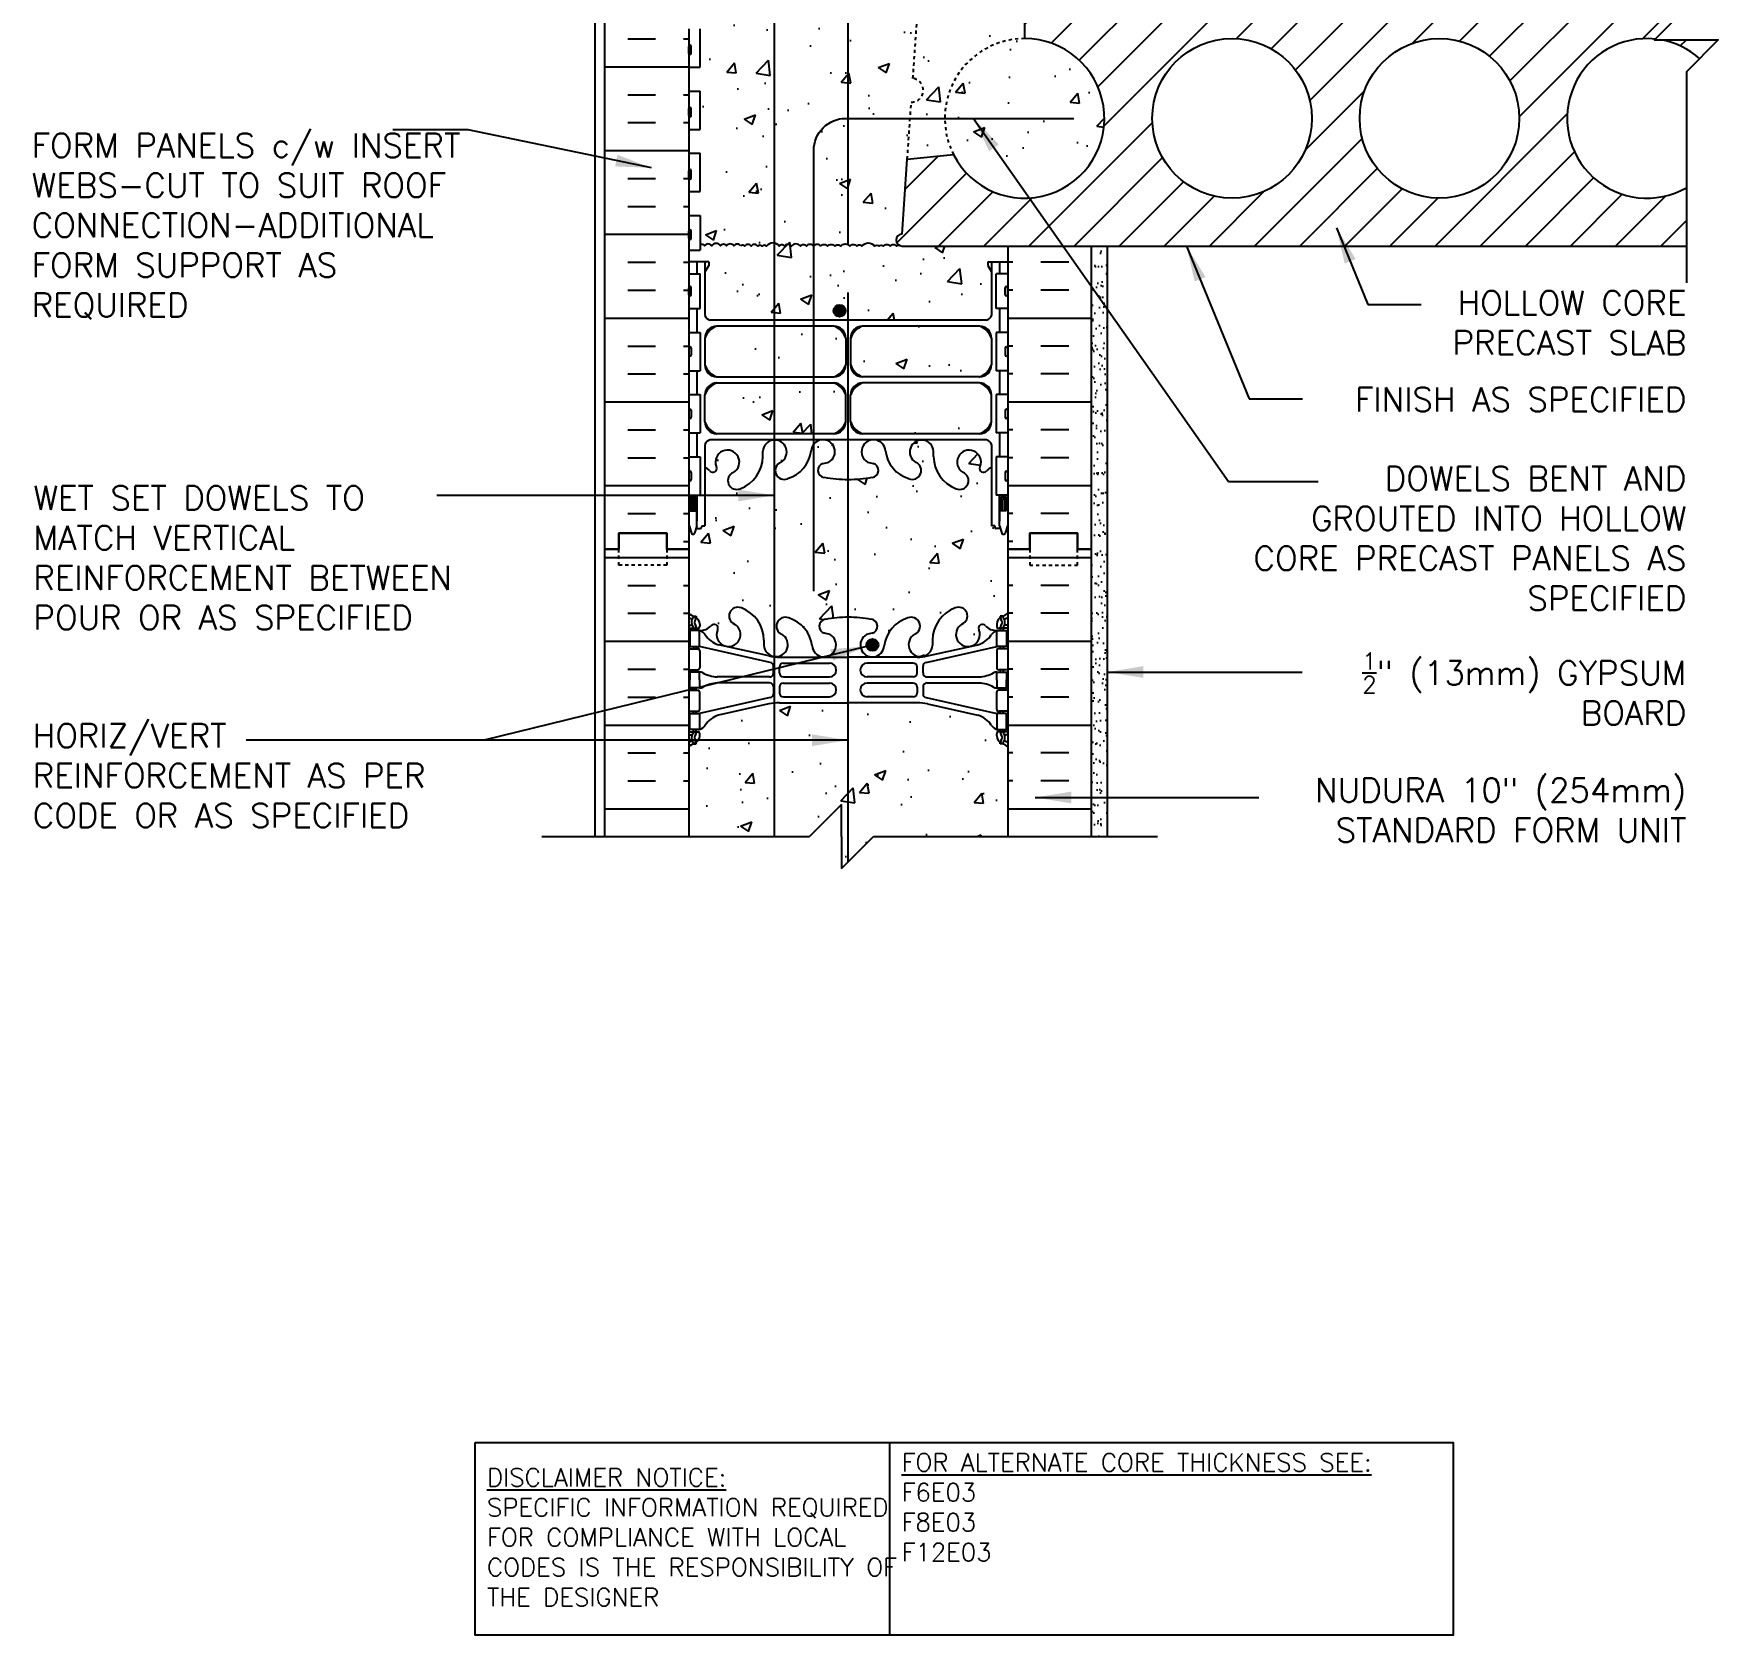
# Model space of a CAD drawing. Header units: inches. Extents: x 98 to 204, y 121 to 199.
# Drawn here: x 151.6 to 204.4, y 120.9 to 171.1 of the extents above; entities that cross this region are included whole.
import ezdxf

# ---------------------------------------------------------------- set-up
doc = ezdxf.new("R2010")
doc.units = ezdxf.units.IN
doc.header["$LTSCALE"] = 0.5
doc.header["$MEASUREMENT"] = 0
doc.linetypes.add('DASHED2', pattern=[0.375, 0.25, -0.125])
doc.linetypes.add('HIDDEN2', pattern=[0.1875, 0.125, -0.0625])
for name, color, linetype in [('HATCH', 12, 'Continuous'), ('Hidden2', 12, 'HIDDEN2'), ('line25', 2, 'Continuous'), ('LINE3', 3, 'Continuous'), ('LINE50', 5, 'Continuous'), ('LINE9', 9, 'Continuous'), ('TEXT', 4, 'Continuous'), ('Web_Edge', 9, 'Continuous')]:
    doc.layers.add(name, color=color, linetype=linetype)
doc.styles.add('DIM', font='romans.shx', dxfattribs={"width": 0.7})
doc.styles.add('ROMANS', font='romans.shx', dxfattribs={"height": 0.75})
doc.styles.get("Standard").update_dxf_attribs({"font": 'romans.shx', "height": 0.75})
doc.dimstyles.new('ext_12', dxfattribs={"dimscale": 12, "dimtxt": 0.09375, "dimasz": 0.09375, "dimexe": 0.09375, "dimexo": 0.0625, "dimgap": 0.0625, "dimtad": 1, "dimdec": 1, "dimzin": 3, "dimdsep": 46, "dimlunit": 4, "dimtxsty": 'DIM', "dimcen": 0.09, "dimdle": 0.09375, "dimclrt": 4, "dimadec": 0, "dimazin": 0, "dimtfac": 1, "dimtdec": 1, "dimtmove": 2, "dimatfit": 3, "dimfxl": 1, "dimfrac": 2, "dimtolj": 1, "dimtzin": 0, "dimarcsym": 0})

msp = doc.modelspace()

# ---------------------------------------------------------------- hatches: boundary and pattern name
at = {"layer": 'HATCH'}
h = msp.add_hatch(dxfattribs=at)
h.set_pattern_fill('AR-CONC', color=256, scale=0.5)
h.set_pattern_definition([(50, (0, 0), (3.5863, -0.31376), [0.375, -4.125]), (355, (0, 0), (-0.693757, 3.76096), [0.3, -3.3]), (100.4514, (0.299, -0.026), (2.892544, 3.4472), [0.3187, -3.50571]), (46.1842, (0, 1), (5.33621, -0.8276), [0.5625, -6.1875]), (96.6356, (0.4447, 0.931), (4.67331, 4.87059), [0.47805, -5.25857]), (351.1842, (0, 1), (4.67331, 4.87059), [0.45, -4.95]), (21, (0.5, 0.75), (2.984535, -2.013094), [0.375, -4.125]), (326, (0.5, 0.75), (1.216577, 3.62575), [0.3, -3.3]), (71.4514, (0.7487, 0.5822), (4.20111, 1.612656), [0.3187, -3.50571]), (37.5, (0, 0), (0.060799, 1.664469), [0, -3.26, 0, -3.35, 0, -3.3125]), (7.5, (0, 0), (1.315348, 1.972059), [0, -1.91, 0, -3.185, 0, -1.2625]), (327.5, (-1.115, 0), (2.669112, -0.1127744), [0, -1.25, 0, -3.9, 0, -5.175]), (317.5, (-1.615, 0), (2.91593, 0.500525), [0, -1.625, 0, -2.59, 0, -3.675])])
h.paths.add_polyline_path([(182.128, 148.713, 0.08841), (181.982, 148.81), (181.892, 148.81), (181.892, 148.852, -0.249069), (181.782, 149.059), (181.782, 149.127, -0.414214), (181.844, 149.189), (181.892, 149.189), (181.892, 149.259), (181.787, 149.259, -0.155529), (181.611, 149.393, 0.180914), (181.193, 149.704), (179.612, 150.057, 0.054974), (179.286, 150.093), (177.128, 150.093), (174.97, 150.093, 0.054974), (174.643, 150.057), (173.062, 149.704, 0.180914), (172.644, 149.393, -0.155529), (172.469, 149.259), (172.364, 149.259), (172.364, 149.189), (172.411, 149.189, -0.414214), (172.474, 149.127), (172.474, 149.059, -0.249069), (172.364, 148.852), (172.364, 148.81), (172.274, 148.81, 0.088416), (172.128, 148.713), (172.128, 145.908), (175.917, 145.908), (176.917, 146.908), (176.917, 145.908), (176.917, 144.908), (177.917, 145.908), (182.128, 145.908)])
h.paths.add_polyline_path([(182.128, 154.905), (182.128, 155.665), (182.043, 155.404, -0.6), (181.943, 155.404), (181.894, 155.554), (181.768, 155.554, -0.414214), (181.718, 155.604), (181.718, 155.634), (181.618, 155.634), (181.618, 157.471, 0.108935), (181.465, 157.358, -0.8344), (181.253, 157.484), (181.265, 157.505, 2.155404), (180.726, 157.31, -1), (180.513, 156.799, -0.311223), (179.804, 157.815), (179.804, 157.98, 1.661382), (179.243, 157.628, -1), (179.03, 157.117, -0.30095), (178.294, 157.989, 1.661382), (177.732, 157.636, 0.055617), (177.912, 157.591, -0.843243), (177.877, 157.158, -0.049932), (177.128, 157.094, -0.049932), (176.378, 157.158, -0.843243), (176.343, 157.591, 0.055617), (176.523, 157.636, 1.661382), (175.962, 157.989, -0.30095), (175.225, 157.117, -1), (175.012, 157.628, 1.661382), (174.451, 157.98), (174.451, 157.815, -0.311223), (173.742, 156.799, -1), (173.529, 157.31, 2.155404), (172.99, 157.505), (173.002, 157.484, -0.834375), (172.79, 157.358, 0.108938), (172.638, 157.471), (172.638, 155.634), (172.538, 155.634), (172.538, 155.604, -0.414214), (172.488, 155.554), (172.362, 155.554), (172.313, 155.404, -0.6), (172.213, 155.404), (172.128, 155.665), (172.128, 154.905), (172.128, 152.905, 0.088416), (172.274, 152.808), (172.364, 152.808), (172.364, 152.766, -0.249069), (172.474, 152.559), (172.474, 152.492, -0.414214), (172.411, 152.429), (172.364, 152.429), (172.364, 152.359), (172.469, 152.359, 0.231736), (172.826, 152.51, -0.8344), (173.038, 152.385), (173.026, 152.363, 2.155404), (173.565, 152.558, -1), (173.778, 153.069, -0.311223), (174.487, 152.053), (174.487, 151.888, 1.661382), (175.048, 152.24, -1), (175.261, 152.752, -0.30095), (175.998, 151.879, 1.661382), (176.559, 152.232, 0.055617), (176.379, 152.278, -0.843243), (176.414, 152.71, -0.047544), (177.128, 152.775, -0.047544), (177.841, 152.71, -0.843243), (177.876, 152.278, 0.055617), (177.696, 152.232, 1.661382), (178.258, 151.879, -0.30095), (178.994, 152.752, -1), (179.207, 152.24, 1.661382), (179.768, 151.888), (179.768, 152.053, -0.311223), (180.477, 153.069, -1), (180.69, 152.558, 2.155404), (181.229, 152.363), (181.217, 152.385, -0.834375), (181.429, 152.51, 0.23174), (181.787, 152.359), (181.892, 152.359), (181.892, 152.429), (181.844, 152.429, -0.414214), (181.782, 152.492), (181.782, 152.559, -0.249069), (181.892, 152.766), (181.892, 152.808), (181.982, 152.808, 0.08841), (182.128, 152.905)])
h.paths.add_polyline_path([(177.051, 159.739, 0.225652), (176.676, 160.114), (173.013, 160.114, 0.225652), (172.638, 159.739), (172.638, 158.899, 0.225652), (173.013, 158.524), (176.676, 158.524, 0.225652), (177.051, 158.899)])
h.paths.add_polyline_path([(177.051, 161.521, 0.225652), (176.676, 161.896), (173.013, 161.896, 0.225652), (172.638, 161.521), (172.638, 160.68, 0.225652), (173.013, 160.305), (176.676, 160.305, 0.225652), (177.051, 160.68)])
h.paths.add_polyline_path([(181.618, 161.521, 0.225652), (181.243, 161.896), (177.579, 161.896, 0.225652), (177.204, 161.521), (177.204, 160.68, 0.225652), (177.579, 160.305), (181.243, 160.305, 0.225652), (181.618, 160.68)])
h.paths.add_polyline_path([(181.243, 160.114), (177.579, 160.114, 0.225652), (177.204, 159.739), (177.204, 158.899, 0.225652), (177.579, 158.524), (181.243, 158.524, 0.225652), (181.618, 158.899), (181.618, 159.739, 0.225652)])
h.paths.add_polyline_path([(181.618, 163.593), (181.498, 163.793), (181.498, 163.905), (182.128, 163.905), (182.128, 164.405), (178.815, 164.405, -0.146886), (178.712, 164.436, 0.282763), (178.642, 164.399, 0.520567), (178.438, 164.399, 0.520567), (178.231, 164.399, 0.520567), (178.093, 164.399, 0.520567), (177.955, 164.399, 0.520567), (177.557, 164.399, 0.520567), (177.396, 164.399, 0.520567), (177.175, 164.399, 0.520567), (176.895, 164.399, 0.520567), (176.708, 164.399, 0.520567), (176.481, 164.399, 0.507124), (176.262, 164.399, 0.507124), (176.043, 164.399, 0.520567), (175.816, 164.399, 0.520567), (175.629, 164.399, 0.520567), (175.349, 164.399, 0.520567), (175.128, 164.399, 0.520567), (174.967, 164.399, 0.520567), (174.569, 164.399, 0.520567), (174.431, 164.399, 0.520567), (174.293, 164.399, 0.520567), (174.086, 164.399, 0.520567), (173.882, 164.399, 0.498871), (173.762, 164.413, 0.507124), (173.543, 164.413, 0.520567), (173.316, 164.413, 0.520567), (173.129, 164.413, 0.520567), (172.849, 164.413, 0.520567), (172.628, 164.413, 0.410397), (172.493, 164.438), (172.493, 164.28), (172.128, 164.28), (172.128, 163.905), (172.758, 163.905), (172.758, 163.793), (172.638, 163.593), (172.638, 162.231, 0.268156), (172.799, 162.083), (181.456, 162.083, 0.268138), (181.618, 162.231)])
h.paths.add_polyline_path([(178.979, 167.124), (179.104, 168.911, 0.932515), (179.156, 169.657), (179.348, 172.405), (172.697, 172.405, 0.366745), (172.453, 172.194), (172.453, 171.21), (172.493, 171.21), (172.493, 170.01), (172.128, 170.01), (172.128, 169.26), (172.493, 169.26), (172.493, 168.06), (172.128, 168.06), (172.128, 167.31), (172.493, 167.31), (172.493, 166.11), (172.128, 166.11), (172.128, 165.36), (172.493, 165.36), (172.493, 164.438, -0.410397), (172.628, 164.413, -0.520567), (172.849, 164.413, -0.520567), (173.129, 164.413, -0.520567), (173.316, 164.413, -0.520567), (173.543, 164.413, -0.507124), (173.762, 164.413, -0.498871), (173.882, 164.399, -0.520567), (174.086, 164.399, -0.520567), (174.293, 164.399, -0.520567), (174.431, 164.399, -0.520567), (174.569, 164.399, -0.520567), (174.967, 164.399, -0.520567), (175.128, 164.399, -0.520567), (175.349, 164.399, -0.520567), (175.629, 164.399, -0.520567), (175.816, 164.399, -0.520567), (176.043, 164.399, -0.507124), (176.262, 164.399, -0.507124), (176.481, 164.399, -0.520567), (176.708, 164.399, -0.520567), (176.895, 164.399, -0.520567), (177.175, 164.399, -0.520567), (177.396, 164.399, -0.520567), (177.557, 164.399, -0.520567), (177.955, 164.399, -0.520567), (178.093, 164.399, -0.520567), (178.231, 164.399, -0.520567), (178.438, 164.399, -0.520567), (178.642, 164.399, -0.282763), (178.712, 164.436, -0.743853), (178.815, 164.78)])
h.paths.add_polyline_path([(182.655, 170.905), (182.655, 172.405), (181.626, 172.405), (181.626, 172.007), (181.533, 171.82), (181.439, 172.007), (181.439, 172.405), (179.348, 172.405), (179.156, 169.657, -0.932515), (179.104, 168.911), (178.979, 167.124), (180.425, 167.276, -0.559194)])
h.paths.add_polyline_path([(182.655, 170.905, 0.559194), (180.425, 167.276, 1.788289)])
h.paths.add_polyline_path([(182.128, 174.905, 0.08841), (181.982, 175.003), (181.892, 175.003), (181.892, 175.044, -0.249069), (181.782, 175.251), (181.782, 175.319, -0.414214), (181.844, 175.381), (181.892, 175.381), (181.892, 175.451), (181.787, 175.451, 0.231736), (181.429, 175.3, -0.8344), (181.217, 175.426), (181.229, 175.447, 2.155404), (180.69, 175.253, -1), (180.477, 174.742, -0.311223), (179.768, 175.758), (179.768, 175.923, 1.661382), (179.207, 175.57, -1), (178.994, 175.059, -0.30095), (178.258, 175.931, 1.661382), (177.696, 175.578, 0.055617), (177.876, 175.533, -0.843243), (177.841, 175.101, -0.047544), (177.128, 175.036, -0.047544), (176.414, 175.101, -0.843243), (176.379, 175.533, 0.055617), (176.559, 175.578, 1.661382), (175.998, 175.931, -0.30095), (175.261, 175.059, -1), (175.048, 175.57, 1.661382), (174.487, 175.923), (174.487, 175.758, -0.311223), (173.778, 174.742, -1), (173.565, 175.253, 2.155404), (173.026, 175.447), (173.038, 175.426, -0.834375), (172.826, 175.3, 0.23174), (172.469, 175.451), (172.364, 175.451), (172.364, 175.381), (172.411, 175.381, -0.414214), (172.474, 175.319), (172.474, 175.251, -0.249069), (172.364, 175.044), (172.364, 175.003), (172.274, 175.003, 0.088416), (172.128, 174.905), (172.128, 172.905), (172.128, 171.21), (172.204, 171.21), (172.204, 172.212, -0.379483), (172.696, 172.655), (181.439, 172.655), (181.439, 172.695), (181.345, 172.695, -1), (181.345, 172.758), (181.345, 172.883), (181.72, 172.883), (181.72, 172.758, -1), (181.72, 172.695), (181.626, 172.695), (181.626, 172.655), (182.029, 172.655, -0.386179), (182.031, 172.405), (182.655, 172.405), (182.815, 172.405), (182.815, 172.905), (182.128, 172.905)])
h.paths.add_polyline_path([(181.611, 178.417, -0.155529), (181.787, 178.551), (181.892, 178.551), (181.892, 178.621), (181.844, 178.621, -0.414214), (181.782, 178.684), (181.782, 178.751, -0.249069), (181.892, 178.959), (181.892, 179), (181.982, 179, 0.08841), (182.128, 179.098), (182.128, 181.905), (178.346, 181.905), (177.346, 180.905), (177.346, 182.905), (176.346, 181.905), (172.128, 181.905), (172.128, 179.098, 0.088416), (172.274, 179), (172.364, 179), (172.364, 178.959, -0.249069), (172.474, 178.751), (172.474, 178.684, -0.414214), (172.411, 178.621), (172.364, 178.621), (172.364, 178.551), (172.469, 178.551, -0.155529), (172.644, 178.417, 0.180914), (173.062, 178.106), (174.643, 177.753, 0.054974), (174.97, 177.717), (177.128, 177.717), (179.286, 177.717, 0.054974), (179.612, 177.753), (181.193, 178.106, 0.180914)])
h.paths.add_polyline_path([(182.128, 187.469, 0.08841), (181.982, 187.566), (181.892, 187.566), (181.892, 187.608, -0.249069), (181.782, 187.815), (181.782, 187.882, -0.414214), (181.844, 187.945), (181.892, 187.945), (181.892, 188.015), (181.787, 188.015, -0.155529), (181.611, 188.149, 0.180914), (181.193, 188.46), (179.612, 188.813, 0.054974), (179.286, 188.849), (177.128, 188.849), (174.97, 188.849, 0.054974), (174.643, 188.813), (173.062, 188.46, 0.180914), (172.644, 188.149, -0.155529), (172.469, 188.015), (172.364, 188.015), (172.364, 187.945), (172.411, 187.945, -0.414214), (172.474, 187.882), (172.474, 187.815, -0.249069), (172.364, 187.608), (172.364, 187.566), (172.274, 187.566, 0.088416), (172.128, 187.469), (172.128, 184.405), (176.346, 184.405), (177.346, 185.405), (177.346, 183.405), (178.346, 184.405), (182.128, 184.405)])
h.paths.add_polyline_path([(182.128, 192.381, 0.336749), (181.466, 192.276, 0.520567), (181.079, 192.276, 0.520567), (180.579, 192.276, 0.259173), (180.128, 192.496, 0.259173), (179.676, 192.276, 0.520567), (179.176, 192.276, 0.520567), (178.79, 192.276, 0.336749), (178.128, 192.381, 0.336749), (177.466, 192.276, 0.520567), (177.079, 192.276, 0.520567), (176.579, 192.276, 0.520567), (175.732, 192.276, 0.520567), (175.45, 192.276, 0.520567), (174.556, 192.276, 0.520567), (173.816, 192.276, 0.520567), (173.123, 192.276, 0.520567), (172.903, 192.276, 0.321585), (172.128, 192.301), (172.128, 191.661, 0.088416), (172.274, 191.564), (172.364, 191.564), (172.364, 191.522, -0.249069), (172.474, 191.315), (172.474, 191.247, -0.414214), (172.411, 191.185), (172.364, 191.185), (172.364, 191.115), (172.469, 191.115, 0.231736), (172.826, 191.266, -0.8344), (173.038, 191.14), (173.026, 191.119, 2.155404), (173.565, 191.313, -1), (173.778, 191.825, -0.311223), (174.487, 190.809), (174.487, 190.644, 1.661382), (175.048, 190.996, -1), (175.261, 191.507, -0.30095), (175.998, 190.635, 1.661382), (176.559, 190.988, 0.055617), (176.379, 191.033, -0.843243), (176.414, 191.466, -0.047544), (177.128, 191.531, -0.047544), (177.841, 191.466, -0.843243), (177.876, 191.033, 0.055617), (177.696, 190.988, 1.661382), (178.258, 190.635, -0.30095), (178.994, 191.507, -1), (179.207, 190.996, 1.661382), (179.768, 190.644), (179.768, 190.809, -0.311223), (180.477, 191.825, -1), (180.69, 191.313, 2.155404), (181.229, 191.119), (181.217, 191.14, -0.834375), (181.429, 191.266, 0.23174), (181.787, 191.115), (181.892, 191.115), (181.892, 191.185), (181.844, 191.185, -0.414214), (181.782, 191.247), (181.782, 191.315, -0.249069), (181.892, 191.522), (181.892, 191.564), (181.982, 191.564, 0.08841), (182.128, 191.661)])
h = msp.add_hatch(dxfattribs=at)
h.set_pattern_fill('INSUL', color=256, scale=7, style=0)
h.set_pattern_definition([(0, (-2754.034, -242.1043), (0, 2.625), []), (0, (-2754.034, -241.2293), (0, 2.625), [0.875, -0.875]), (0, (-2754.034, -240.3543), (0, 2.625), [0.875, -0.875])])
h.paths.add_polyline_path([(169.503, 154.905), (169.94, 154.905), (169.94, 155.405), (171.44, 155.405), (171.44, 154.905), (172.128, 154.905), (172.128, 172.905), (171.44, 172.905), (171.44, 173.405), (169.94, 173.405), (169.94, 172.905), (169.503, 172.905)])
h = msp.add_hatch(dxfattribs=at)
h.set_pattern_fill('ANSI31', color=256, scale=8, style=0)
h.paths.add_polyline_path([(203.393, 166.233, -1.37263), (202.418, 170.891), (203.393, 171.866), (203.393, 172.405), (186.655, 172.405), (184.655, 172.405), (182.655, 172.405), (182.655, 170.905, -1.788289), (180.425, 167.276), (178.979, 167.124), (178.815, 164.78, 0.743853), (178.712, 164.436, -0.189393), (178.762, 164.413, 0.071789), (178.815, 164.405), (201.393, 164.405), (203.393, 164.405)])
h.paths.add_polyline_path([(186.655, 168.405, -1), (191.655, 168.405, -1)], flags=16)
h.paths.add_polyline_path([(193.155, 168.405, -1), (198.155, 168.405, -1)], flags=16)
h.paths.add_polyline_path([(204.393, 170.866), (203.393, 170.866), (202.594, 170.866, -0.137255), (203.807, 170.281)])
h = msp.add_hatch(dxfattribs=at)
h.set_pattern_fill('INSUL', color=256, scale=7, style=0)
h.set_pattern_definition([(180, (3108.2892, -242.1043), (0, 2.625), []), (180, (3108.2892, -241.2293), (0, 2.625), [0.875, -0.875]), (180, (3108.2892, -240.3543), (0, 2.625), [0.875, -0.875])])
h.paths.add_polyline_path([(184.753, 164.405), (182.128, 164.405), (182.128, 154.905), (182.815, 154.905), (182.815, 155.405), (184.315, 155.405), (184.315, 154.905), (184.753, 154.905)])
h = msp.add_hatch(dxfattribs=at)
h.set_pattern_fill('AR-SAND', color=256, scale=0.25, style=0)
h.set_pattern_definition([(37.5, (9.2939, -3.70106), (-0.01574834, 0.48170594), [0, -0.38, 0, -0.425, 0, -0.40625]), (7.5, (9.2939, -3.70106), (0.4424442, 0.7055365), [0, -0.205, 0, -0.3425, 0, -0.13125]), (327.5, (8.9864, -3.70106), (0.7785355, 0.00141476), [0, -0.125, 0, -0.45, 0, -0.5875]), (317.5, (8.9864, -3.70106), (0.7515317, 0.2194189), [0, -0.0625, 0, -0.295, 0, -0.3375])])
h.paths.add_polyline_path([(184.753, 154.846), (184.753, 145.846), (185.253, 145.846), (185.253, 164.405), (184.753, 164.405)])
h = msp.add_hatch(dxfattribs=at)
h.set_pattern_fill('INSUL', color=256, scale=7, style=0)
h.set_pattern_definition([(0, (-2754.034, -260.1043), (0, 2.625), []), (0, (-2754.034, -259.2293), (0, 2.625), [0.875, -0.875]), (0, (-2754.034, -258.3543), (0, 2.625), [0.875, -0.875])])
h.paths.add_polyline_path([(169.503, 145.908), (172.128, 145.908), (172.128, 154.905), (171.44, 154.905), (171.44, 155.405), (169.94, 155.405), (169.94, 154.905), (169.503, 154.905)])
h = msp.add_hatch(dxfattribs=at)
h.set_pattern_fill('INSUL', color=256, scale=7, style=0)
h.set_pattern_definition([(180, (3108.2892, -260.1043), (0, 2.625), []), (180, (3108.2892, -259.2293), (0, 2.625), [0.875, -0.875]), (180, (3108.2892, -258.3543), (0, 2.625), [0.875, -0.875])])
h.paths.add_polyline_path([(182.128, 145.908), (184.753, 145.908), (184.753, 154.905), (184.315, 154.905), (184.315, 155.405), (182.815, 155.405), (182.815, 154.905), (182.128, 154.905)])
at = {"layer": 'LINE3'}
h = msp.add_hatch(color=256, dxfattribs=at)
h.paths.add_polyline_path([(177.042, 162.412, 0.831395), (176.674, 162.412)])
h.paths.add_polyline_path([(177.046, 162.377, 0.045935), (177.042, 162.412), (176.674, 162.412, 0.045935), (176.671, 162.377, 1)])
h = msp.add_hatch(color=256, dxfattribs=at)
h.paths.add_polyline_path([(178.068, 151.941, 0.831395), (177.699, 151.941)])
h.paths.add_polyline_path([(178.071, 151.907, 0.045935), (178.068, 151.941), (177.699, 151.941, 0.045935), (177.696, 151.907, 1)])

# ---------------------------------------------------------------- linework, layer by layer
at = {"layer": 'HATCH'}
for points in [[(173.762, 164.413, 0.507124), (173.543, 164.413, 0.520567), (173.316, 164.413, 0.520567), (173.129, 164.413, 0.520567), (172.849, 164.413, 0.520567), (172.628, 164.413, 0.410397), (172.493, 164.438, 0.410397)], [(176.262, 164.399, 0.507124), (176.043, 164.399, 0.520567), (175.816, 164.399, 0.520567), (175.629, 164.399, 0.520567), (175.349, 164.399, 0.520567), (175.128, 164.399, 0.520567), (174.967, 164.399, 0.520567), (174.569, 164.399, 0.520567), (174.431, 164.399, 0.520567), (174.293, 164.399, 0.520567), (174.086, 164.399, 0.520567), (173.882, 164.399, 0.498871), (173.762, 164.413, 0.498871)], [(176.262, 164.399, -0.507124), (176.481, 164.399, -0.520567), (176.708, 164.399, -0.520567), (176.895, 164.399, -0.520567), (177.175, 164.399, -0.520567), (177.396, 164.399, -0.520567), (177.557, 164.399, -0.520567), (177.955, 164.399, -0.520567), (178.093, 164.399, -0.520567), (178.231, 164.399, -0.520567), (178.438, 164.399, -0.520567), (178.642, 164.399, -0.498871), (178.762, 164.413, -0.498871)]]:
    msp.add_lwpolyline(points, format="xyb", dxfattribs=at)
at = {"layer": 'Hidden2'}
for p, q in [((179.156, 169.657), (179.348, 172.405)), ((178.979, 167.124), (179.104, 168.911))]:
    msp.add_line(p, q, dxfattribs=at)
for centre, radius, start, end in [((182.655, 168.405), 2.5, 90, 206.8546), ((179.104, 169.286), 0.375, 270, 82)]:
    msp.add_arc(centre, radius, start, end, dxfattribs=at)
at = {"layer": 'line25'}
for p, q in [((182.655, 172.405), (182.655, 170.905)), ((172.128, 171.21), (172.128, 154.905)), ((172.493, 170.01), (172.493, 171.21)), ((172.128, 170.01), (172.493, 170.01)), ((172.128, 169.26), (172.493, 169.26)), ((172.493, 168.06), (172.493, 169.26)), ((172.128, 168.06), (172.493, 168.06)), ((172.128, 167.31), (172.493, 167.31)), ((172.493, 166.11), (172.493, 167.31)), ((178.815, 164.78), (178.979, 167.124)), ((178.979, 167.124), (180.425, 167.276)), ((172.128, 166.11), (172.493, 166.11)), ((172.128, 165.36), (172.493, 165.36)), ((172.493, 165.36), (172.493, 164.28)), ((172.128, 164.28), (172.493, 164.28)), ((178.815, 164.405), (201.393, 164.405)), ((182.128, 164.405), (203.393, 164.405)), ((182.128, 164.405), (182.128, 154.905)), ((172.128, 163.53), (172.493, 163.53)), ((172.493, 162.45), (172.493, 163.53)), ((182.128, 163.53), (181.763, 163.53)), ((181.763, 162.45), (181.763, 163.53)), ((172.128, 162.45), (172.493, 162.45)), ((182.128, 162.45), (181.763, 162.45)), ((172.128, 161.7), (172.493, 161.7)), ((172.493, 161.7), (172.493, 160.5)), ((182.128, 161.7), (181.763, 161.7)), ((181.763, 161.7), (181.763, 160.5)), ((172.128, 160.5), (172.493, 160.5)), ((182.128, 160.5), (181.763, 160.5)), ((172.128, 159.75), (172.493, 159.75)), ((172.493, 159.75), (172.493, 158.55)), ((182.128, 159.75), (181.763, 159.75)), ((181.763, 159.75), (181.763, 158.55)), ((172.128, 158.55), (172.493, 158.55)), ((182.128, 158.55), (181.763, 158.55)), ((172.128, 157.8), (172.493, 157.8)), ((172.493, 157.8), (172.493, 156.6)), ((182.128, 157.8), (181.763, 157.8)), ((181.763, 157.8), (181.763, 156.6)), ((172.128, 156.6), (172.493, 156.6)), ((182.128, 156.6), (181.763, 156.6)), ((172.128, 154.905), (172.128, 145.908)), ((182.128, 154.905), (182.128, 145.908))]:
    msp.add_line(p, q, dxfattribs=at)
for centre in [(189.155, 168.405), (195.655, 168.405)]:
    msp.add_circle(centre, 2.5, dxfattribs=at)
for centre, radius, start, end in [((182.655, 168.405), 2.5, 206.8546, 90), ((202.155, 168.405), 2.5, 83.9701, 299.6725), ((202.155, 168.405), 2.5, 48.6252, 79.8865), ((178.815, 164.593), 0.188, 90, 270)]:
    msp.add_arc(centre, radius, start, end, dxfattribs=at)
at = {"layer": 'LINE3'}
for p, q in [((177.114, 182.673), (177.114, 164.453)), ((174.81, 181.905), (174.81, 145.908)), ((177.114, 162.953), (177.114, 145.104))]:
    msp.add_line(p, q, dxfattribs=at)
msp.add_lwpolyline([(176.049, 153.59), (176.049, 167.405, -0.414214), (177.049, 168.405), (184.2, 168.405)], format="xyb", dxfattribs=at)
for centre in [(176.858, 162.377), (177.884, 151.907)]:
    msp.add_circle(centre, 0.188, dxfattribs=at)
at = {"layer": 'LINE50'}
for p, q in [((169.503, 154.905), (169.503, 172.905)), ((184.753, 154.846), (184.753, 164.405)), ((169.503, 145.908), (169.503, 154.905)), ((184.753, 145.908), (184.753, 154.905))]:
    msp.add_line(p, q, dxfattribs=at)
for points in [[(172.128, 154.905), (171.44, 154.905), (171.44, 155.405), (169.94, 155.405), (169.94, 154.905), (169.503, 154.905)], [(169.503, 154.905), (169.94, 154.905), (169.94, 155.405), (171.44, 155.405), (171.44, 154.905), (172.128, 154.905)], [(182.128, 154.905), (182.815, 154.905), (182.815, 155.405), (184.315, 155.405), (184.315, 154.905), (184.753, 154.905)], [(184.753, 154.905), (184.315, 154.905), (184.315, 155.405), (182.815, 155.405), (182.815, 154.905), (182.128, 154.905)]]:
    msp.add_lwpolyline(points, dxfattribs=at)
at = {"layer": 'LINE9'}
for p, q in [((169.19, 181.905), (169.19, 145.908)), ((172.128, 170.44), (172.128, 170.66)), ((172.128, 170.605), (172.128, 170.605)), ((172.168, 170.7), (172.168, 170.7)), ((172.208, 170.44), (172.208, 170.66)), ((172.128, 170.495), (172.128, 170.495)), ((172.168, 170.4), (172.168, 170.4)), ((172.128, 168.49), (172.128, 168.71)), ((172.128, 168.655), (172.128, 168.655)), ((172.128, 168.545), (172.128, 168.545)), ((172.168, 168.75), (172.168, 168.75)), ((172.168, 168.45), (172.168, 168.45)), ((172.208, 168.49), (172.208, 168.71)), ((172.128, 166.54), (172.128, 166.76)), ((172.128, 166.705), (172.128, 166.705)), ((172.128, 166.595), (172.128, 166.595)), ((172.168, 166.8), (172.168, 166.8)), ((172.168, 166.5), (172.168, 166.5)), ((172.208, 166.54), (172.208, 166.76)), ((172.128, 164.65), (172.128, 164.87)), ((172.128, 164.815), (172.128, 164.815)), ((172.128, 164.705), (172.128, 164.705)), ((172.168, 164.91), (172.168, 164.91)), ((172.208, 164.65), (172.208, 164.87)), ((172.168, 164.61), (172.168, 164.61)), ((185.253, 145.908), (185.253, 164.405)), ((172.758, 163.905), (172.128, 163.905)), ((181.498, 163.905), (182.128, 163.905)), ((172.168, 163.14), (172.168, 163.14)), ((182.088, 163.14), (182.088, 163.14)), ((172.128, 162.88), (172.128, 163.1)), ((172.128, 163.045), (172.128, 163.045)), ((172.128, 162.935), (172.128, 162.935)), ((172.168, 162.84), (172.168, 162.84)), ((172.208, 162.88), (172.208, 163.1)), ((182.048, 162.88), (182.048, 163.1)), ((182.088, 162.84), (182.088, 162.84)), ((182.128, 162.88), (182.128, 163.1)), ((182.128, 163.045), (182.128, 163.045)), ((182.128, 162.935), (182.128, 162.935)), ((172.128, 161.21), (172.128, 160.99)), ((172.128, 161.155), (172.128, 161.155)), ((172.128, 161.045), (172.128, 161.045)), ((172.168, 161.25), (172.168, 161.25)), ((172.208, 161.21), (172.208, 160.99)), ((182.048, 161.21), (182.048, 160.99)), ((182.088, 161.25), (182.088, 161.25)), ((182.128, 161.21), (182.128, 160.99)), ((182.128, 161.155), (182.128, 161.155)), ((182.128, 161.045), (182.128, 161.045)), ((172.168, 160.95), (172.168, 160.95)), ((182.088, 160.95), (182.088, 160.95)), ((172.128, 159.26), (172.128, 159.04)), ((172.128, 159.205), (172.128, 159.205)), ((172.128, 159.095), (172.128, 159.095)), ((172.168, 159), (172.168, 159)), ((172.208, 159.26), (172.208, 159.04)), ((182.048, 159.26), (182.048, 159.04)), ((182.088, 159), (182.088, 159)), ((182.128, 159.26), (182.128, 159.04)), ((182.128, 159.205), (182.128, 159.205)), ((182.128, 159.095), (182.128, 159.095)), ((172.168, 157.35), (172.168, 157.35)), ((182.088, 157.35), (182.088, 157.35)), ((172.128, 157.31), (172.128, 157.09)), ((172.128, 157.255), (172.128, 157.255)), ((172.128, 157.145), (172.128, 157.145)), ((172.168, 157.05), (172.168, 157.05)), ((172.208, 157.31), (172.208, 157.09)), ((182.048, 157.31), (182.048, 157.09)), ((182.088, 157.05), (182.088, 157.05)), ((182.128, 157.31), (182.128, 157.09)), ((182.128, 157.255), (182.128, 157.255)), ((182.128, 157.145), (182.128, 157.145)), ((176.917, 146.908), (175.917, 145.908)), ((176.917, 145.908), (176.917, 146.908)), ((167.528, 145.908), (175.917, 145.908)), ((176.917, 145.908), (176.917, 144.908)), ((176.917, 144.908), (177.917, 145.908)), ((177.917, 145.908), (186.823, 145.908))]:
    msp.add_line(p, q, dxfattribs=at)
msp.add_lwpolyline([(203.393, 178.023), (203.393, 171.866), (202.393, 170.866), (203.393, 170.866), (204.393, 170.866), (203.393, 169.866), (203.393, 163.254)], dxfattribs=at)
at = {"layer": 'LINE9', "linetype": 'DASHED2', "ltscale": 0.15}
for points in [[(171.44, 154.905), (171.44, 154.905), (171.44, 154.405), (169.94, 154.405), (169.94, 154.905), (169.94, 154.905)], [(171.44, 154.905), (171.44, 154.905), (171.44, 154.405), (169.94, 154.405), (169.94, 154.905), (169.94, 154.905)], [(182.815, 154.905), (182.815, 154.905), (182.815, 154.405), (184.315, 154.405), (184.315, 154.905), (184.315, 154.905)], [(182.815, 154.905), (182.815, 154.905), (182.815, 154.405), (184.315, 154.405), (184.315, 154.905), (184.315, 154.905)]]:
    msp.add_lwpolyline(points, dxfattribs=at)
at = {"layer": 'LINE9'}
for centre, start, end in [((172.168, 170.66), 90, 180), ((172.168, 170.66), 360, 90), ((172.168, 170.44), 180, 270), ((172.168, 170.44), 270, 0), ((172.168, 168.71), 90, 180), ((172.168, 168.49), 180, 270), ((172.168, 168.71), 360, 90), ((172.168, 168.49), 270, 0), ((172.168, 166.76), 90, 180), ((172.168, 166.54), 180, 270), ((172.168, 166.76), 360, 90), ((172.168, 166.54), 270, 0), ((172.168, 164.87), 90, 180), ((172.168, 164.87), 360, 90), ((172.168, 164.65), 180, 270), ((172.168, 164.65), 270, 0), ((172.168, 163.1), 90, 180), ((172.168, 163.1), 360, 90), ((182.088, 163.1), 90, 180), ((182.088, 163.1), 0, 90), ((172.168, 162.88), 180, 270), ((172.168, 162.88), 270, 0), ((182.088, 162.88), 180, 270), ((182.088, 162.88), 270, 0), ((172.168, 161.21), 90, 180), ((172.168, 161.21), 0, 90), ((182.088, 161.21), 90, 180), ((182.088, 161.21), 360, 90), ((172.168, 160.99), 180, 270), ((172.168, 160.99), 270, 0), ((182.088, 160.99), 180, 270), ((182.088, 160.99), 270, 0), ((172.168, 159.26), 90, 180), ((172.168, 159.04), 180, 270), ((172.168, 159.26), 0, 90), ((172.168, 159.04), 270, 0), ((182.088, 159.26), 90, 180), ((182.088, 159.04), 180, 270), ((182.088, 159.26), 360, 90), ((182.088, 159.04), 270, 0), ((172.168, 157.31), 90, 180), ((172.168, 157.31), 0, 90), ((182.088, 157.31), 90, 180), ((182.088, 157.31), 360, 90), ((172.168, 157.09), 180, 270), ((172.168, 157.09), 270, 0), ((182.088, 157.09), 180, 270), ((182.088, 157.09), 270, 0)]:
    msp.add_arc(centre, 0.04, start, end, dxfattribs=at)
at = {"layer": 'TEXT'}
msp.add_lwpolyline([(165.441, 126.917), (178.424, 126.917), (178.424, 120.878), (165.441, 120.878)], close=True, dxfattribs=at)
msp.add_lwpolyline([(178.424, 126.917), (196.085, 126.917), (196.085, 120.878), (178.424, 120.878)], dxfattribs=at)
at = {"layer": 'Web_Edge'}
for p, q in [((172.638, 163.905), (172.638, 162.231)), ((172.758, 163.793), (172.638, 163.593)), ((172.758, 163.793), (172.638, 163.593)), ((172.758, 163.905), (172.758, 163.793)), ((172.758, 163.905), (172.758, 163.793)), ((181.498, 163.905), (181.498, 163.793)), ((181.498, 163.905), (181.498, 163.793)), ((181.498, 163.793), (181.618, 163.593)), ((181.498, 163.793), (181.618, 163.593)), ((181.618, 163.905), (181.618, 162.231)), ((181.456, 162.083), (172.799, 162.083)), ((176.676, 161.896), (173.013, 161.896)), ((181.243, 161.896), (177.579, 161.896)), ((172.638, 161.521), (172.638, 160.68)), ((177.051, 161.521), (177.051, 160.68)), ((177.204, 161.522), (177.204, 160.681)), ((181.618, 161.521), (181.618, 160.68)), ((173.013, 160.305), (176.676, 160.305)), ((173.013, 160.114), (176.676, 160.114)), ((181.243, 160.305), (177.579, 160.305)), ((181.243, 160.114), (177.579, 160.114)), ((172.638, 158.899), (172.638, 159.739)), ((177.051, 158.899), (177.051, 159.739)), ((177.204, 158.898), (177.204, 159.739)), ((181.618, 158.899), (181.618, 159.739)), ((176.676, 158.524), (173.013, 158.524)), ((181.243, 158.524), (177.579, 158.524)), ((172.638, 158.188), (172.638, 155.634)), ((181.456, 158.336), (172.799, 158.336)), ((174.451, 157.815), (174.451, 157.98)), ((179.804, 157.815), (179.804, 157.98)), ((181.618, 158.188), (181.618, 155.634)), ((172.99, 157.505), (173.002, 157.484)), ((181.265, 157.505), (181.253, 157.484)), ((172.388, 155.634), (172.388, 156.6)), ((181.868, 155.634), (181.868, 156.6)), ((172.128, 155.665), (172.213, 155.404)), ((172.388, 155.634), (172.313, 155.404)), ((172.362, 155.554), (172.488, 155.554)), ((172.538, 155.634), (172.638, 155.634)), ((172.538, 155.634), (172.538, 155.604)), ((172.538, 155.604), (172.538, 155.604)), ((181.718, 155.634), (181.618, 155.634)), ((181.718, 155.634), (181.718, 155.604)), ((181.718, 155.604), (181.718, 155.604)), ((181.894, 155.554), (181.768, 155.554)), ((181.868, 155.634), (181.943, 155.404)), ((182.128, 155.665), (182.043, 155.404)), ((172.274, 152.808), (172.364, 152.808)), ((172.364, 152.808), (172.364, 152.766)), ((181.982, 152.808), (181.892, 152.808)), ((181.892, 152.808), (181.892, 152.766)), ((172.128, 152.529), (172.205, 152.529)), ((172.128, 152.429), (172.411, 152.429)), ((172.274, 152.429), (172.274, 152.359)), ((172.364, 152.429), (172.364, 152.359)), ((172.474, 152.559), (172.474, 152.492)), ((173.026, 152.363), (173.038, 152.385)), ((174.487, 152.053), (174.487, 151.888)), ((179.768, 152.053), (179.768, 151.888)), ((181.229, 152.363), (181.217, 152.385)), ((181.782, 152.559), (181.782, 152.492)), ((182.128, 152.429), (181.844, 152.429)), ((181.892, 152.429), (181.892, 152.359)), ((181.982, 152.429), (181.982, 152.359)), ((182.128, 152.529), (182.05, 152.529)), ((172.128, 151.789), (172.411, 151.789)), ((172.274, 151.859), (172.274, 151.789)), ((172.364, 151.859), (172.364, 151.789)), ((174.686, 151.362), (172.469, 151.859)), ((172.474, 151.727), (172.474, 151.192)), ((174.643, 151.561), (173.062, 151.914)), ((174.97, 151.525), (177.128, 151.525)), ((179.286, 151.525), (177.128, 151.525)), ((179.569, 151.362), (181.787, 151.859)), ((179.612, 151.561), (181.193, 151.914)), ((181.782, 151.727), (181.782, 151.192)), ((182.128, 151.789), (181.844, 151.789)), ((181.892, 151.859), (181.892, 151.789)), ((181.982, 151.859), (181.982, 151.789)), ((172.128, 151.129), (172.411, 151.129)), ((172.274, 151.129), (172.274, 151.059)), ((172.364, 151.129), (172.364, 151.059)), ((174.784, 151.028), (174.784, 151.24)), ((174.971, 151.029), (174.971, 151.213)), ((175.096, 151.338), (176.536, 151.338)), ((179.159, 151.338), (177.719, 151.338)), ((179.284, 151.029), (179.284, 151.213)), ((179.471, 151.028), (179.471, 151.24)), ((182.128, 151.129), (181.844, 151.129)), ((181.892, 151.129), (181.892, 151.059)), ((181.982, 151.129), (181.982, 151.059)), ((172.128, 150.489), (172.411, 150.489)), ((172.274, 150.489), (172.274, 150.559)), ((172.364, 150.489), (172.364, 150.559)), ((174.659, 150.903), (173.021, 150.903)), ((174.659, 150.715), (173.021, 150.715)), ((174.784, 150.59), (174.784, 150.378)), ((174.971, 150.589), (174.971, 150.405)), ((175.096, 150.904), (176.536, 150.904)), ((175.096, 150.714), (176.536, 150.714)), ((179.159, 150.904), (177.719, 150.904)), ((179.159, 150.714), (177.719, 150.714)), ((179.284, 150.589), (179.284, 150.405)), ((179.471, 150.59), (179.471, 150.378)), ((179.596, 150.903), (181.234, 150.903)), ((179.596, 150.715), (181.234, 150.715)), ((182.128, 150.489), (181.844, 150.489)), ((181.892, 150.489), (181.892, 150.559)), ((181.982, 150.489), (181.982, 150.559)), ((174.686, 150.256), (172.469, 149.759)), ((172.474, 149.892), (172.474, 150.427)), ((174.643, 150.057), (173.062, 149.704)), ((174.97, 150.093), (177.128, 150.093)), ((175.096, 150.28), (176.536, 150.28)), ((179.286, 150.093), (177.128, 150.093)), ((179.159, 150.28), (177.719, 150.28)), ((179.569, 150.256), (181.787, 149.759)), ((179.612, 150.057), (181.193, 149.704)), ((181.782, 149.892), (181.782, 150.427)), ((172.128, 149.829), (172.411, 149.829)), ((172.274, 149.759), (172.274, 149.829)), ((172.364, 149.759), (172.364, 149.829)), ((182.128, 149.829), (181.844, 149.829)), ((181.892, 149.759), (181.892, 149.829)), ((181.982, 149.759), (181.982, 149.829)), ((172.128, 149.189), (172.411, 149.189)), ((172.128, 149.089), (172.205, 149.089)), ((172.274, 149.189), (172.274, 149.259)), ((172.364, 149.189), (172.364, 149.259)), ((172.474, 149.059), (172.474, 149.127)), ((181.782, 149.059), (181.782, 149.127)), ((182.128, 149.189), (181.844, 149.189)), ((181.892, 149.189), (181.892, 149.259)), ((181.982, 149.189), (181.982, 149.259)), ((182.128, 149.089), (182.05, 149.089)), ((172.274, 148.81), (172.364, 148.81)), ((172.364, 148.81), (172.364, 148.852)), ((181.892, 148.81), (181.892, 148.852)), ((181.982, 148.81), (181.892, 148.81))]:
    msp.add_line(p, q, dxfattribs=at)
for points in [[(172.388, 163.905), (172.388, 163.53)], [(181.868, 163.905), (181.868, 163.53)], [(172.388, 162.45), (172.388, 161.7)], [(181.868, 162.45), (181.868, 161.7)], [(172.388, 160.5), (172.388, 159.75)], [(181.868, 160.5), (181.868, 159.75)], [(172.388, 158.55), (172.388, 157.8)], [(181.868, 158.55), (181.868, 157.8)], [(172.388, 156.6), (172.388, 155.784)], [(181.868, 156.6), (181.868, 155.784)], [(172.469, 150.809), (172.469, 151.059), (172.169, 151.059), (172.169, 150.809)], [(181.787, 150.809), (181.787, 151.059), (182.087, 151.059), (182.087, 150.809)], [(172.469, 150.809), (172.469, 150.559), (172.169, 150.559), (172.169, 150.809)], [(181.787, 150.809), (181.787, 150.559), (182.087, 150.559), (182.087, 150.809)]]:
    msp.add_lwpolyline(points, dxfattribs=at)
for points in [[(172.338, 156.544), (172.188, 156.544), (172.188, 156.104), (172.338, 156.104)], [(172.298, 156.484), (172.228, 156.484), (172.228, 156.104), (172.298, 156.104)], [(181.918, 156.544), (182.068, 156.544), (182.068, 156.104), (181.918, 156.104)], [(181.958, 156.484), (182.028, 156.484), (182.028, 156.104), (181.958, 156.104)], [(172.169, 151.859), (172.469, 151.859), (172.469, 152.359), (172.169, 152.359)], [(182.087, 151.859), (181.787, 151.859), (181.787, 152.359), (182.087, 152.359)], [(172.169, 149.759), (172.469, 149.759), (172.469, 149.259), (172.169, 149.259)], [(182.087, 149.759), (181.787, 149.759), (181.787, 149.259), (182.087, 149.259)]]:
    msp.add_lwpolyline(points, close=True, dxfattribs=at)
for centre, radius, start, end in [((172.846, 162.297), 0.219, 197.388, 257.4322), ((181.409, 162.297), 0.219, 282.5678, 342.6083), ((173.219, 161.314), 0.617, 109.5682, 160.4318), ((173.013, 161.521), 0.375, 90, 180), ((176.47, 161.314), 0.617, 19.5682, 70.4318), ((176.676, 161.521), 0.375, 360, 90), ((177.786, 161.314), 0.617, 109.5682, 160.4318), ((177.579, 161.521), 0.375, 90, 180), ((181.036, 161.314), 0.617, 19.5682, 70.4318), ((181.243, 161.521), 0.375, 360, 90), ((173.219, 160.887), 0.617, 199.5682, 250.4318), ((173.013, 160.68), 0.375, 180, 270), ((176.47, 160.887), 0.617, 289.5682, 340.4318), ((176.676, 160.68), 0.375, 270, 0), ((177.786, 160.887), 0.617, 199.5682, 250.4318), ((177.579, 160.68), 0.375, 180, 270), ((181.036, 160.887), 0.617, 289.5682, 340.4318), ((181.243, 160.68), 0.375, 270, 0), ((173.219, 159.533), 0.617, 109.5682, 160.4318), ((173.013, 159.739), 0.375, 90, 180), ((176.47, 159.533), 0.617, 19.5682, 70.4318), ((176.676, 159.739), 0.375, 360, 90), ((177.786, 159.533), 0.617, 109.5682, 160.4318), ((177.579, 159.739), 0.375, 90, 180), ((181.036, 159.533), 0.617, 19.5682, 70.4318), ((181.243, 159.739), 0.375, 360, 90), ((173.219, 159.105), 0.617, 199.5682, 250.4318), ((173.013, 158.899), 0.375, 180, 270), ((176.47, 159.105), 0.617, 289.5682, 340.4318), ((176.676, 158.899), 0.375, 270, 0), ((177.786, 159.105), 0.617, 199.5682, 250.4318), ((177.579, 158.899), 0.375, 180, 270), ((181.036, 159.105), 0.617, 289.5682, 340.4318), ((181.243, 158.899), 0.375, 270, 0), ((172.846, 158.123), 0.219, 102.5678, 162.6118), ((173.342, 157.635), 0.375, 299.9315, 200.3757), ((174.825, 157.953), 0.375, 299.9315, 175.7552), ((174.935, 158.109), 1.034, 286.3365, 353.3331), ((176.336, 157.961), 0.375, 299.9315, 175.7552), ((177.92, 157.961), 0.375, 4.2448, 240.0685), ((179.321, 158.109), 1.034, 186.6669, 253.6635), ((179.43, 157.953), 0.375, 4.2448, 240.0685), ((180.914, 157.635), 0.375, 339.6243, 240.0685), ((181.409, 158.123), 0.219, 17.3917, 77.4322), ((172.457, 157.068), 0.441, 41.0127, 65.8813), ((172.885, 157.44), 0.125, 221.0127, 20.3757), ((173.36, 157.822), 1.092, 290.5175, 359.6668), ((175.119, 157.372), 0.277, 112.68, 292.68), ((176.398, 157.377), 0.22, 104.2604, 264.8165), ((176.229, 158.417), 0.834, 277.8937, 290.6271), ((178.026, 158.417), 0.834, 249.3729, 262.1063), ((177.858, 157.377), 0.22, 275.1835, 75.7396), ((179.137, 157.372), 0.277, 247.32, 67.32), ((180.895, 157.822), 1.092, 180.3332, 249.4825), ((181.371, 157.44), 0.125, 159.6243, 318.9873), ((181.798, 157.068), 0.441, 114.1182, 138.9873), ((173.636, 157.055), 0.277, 112.68, 292.68), ((177.074, 160.871), 3.777, 259.3725, 270.8066), ((177.181, 160.871), 3.777, 269.1934, 280.6275), ((180.62, 157.055), 0.277, 247.32, 67.32), ((172.263, 155.431), 0.0567, 208.0725, 331.9275), ((172.488, 155.604), 0.05, 270, 0), ((181.768, 155.604), 0.05, 180, 270), ((181.993, 155.431), 0.0567, 208.0725, 331.9275), ((173.672, 152.813), 0.277, 67.32, 247.32), ((180.584, 152.813), 0.277, 292.68, 112.68), ((172.474, 153.266), 0.5, 226.2109, 250.5288), ((172.474, 153.266), 0.6, 234.7832, 245.0748), ((172.467, 152.614), 0.25, 140.1145, 222.4609), ((172.212, 152.703), 0.021, 343.464, 63.9957), ((172.31, 152.745), 0.045, 321.448, 139.1879), ((172.224, 152.559), 0.25, 0, 70.5288), ((172.467, 152.614), 0.16, 140.0001, 222.4609), ((173.396, 152.046), 1.092, 0.3332, 69.4825), ((175.155, 152.496), 0.277, 67.32, 247.32), ((174.971, 151.759), 1.034, 6.6669, 73.6635), ((176.434, 152.491), 0.22, 95.1835, 255.7396), ((177.11, 148.997), 3.777, 89.7394, 100.6275), ((177.145, 148.997), 3.777, 79.3725, 90.2606), ((177.822, 152.491), 0.22, 284.2604, 84.8165), ((179.285, 151.759), 1.034, 106.3365, 173.3331), ((179.101, 152.496), 0.277, 292.68, 112.68), ((180.86, 152.046), 1.092, 110.5175, 179.6668), ((182.032, 152.559), 0.25, 109.4712, 180), ((181.946, 152.745), 0.045, 40.8121, 218.552), ((181.788, 152.614), 0.16, 317.5391, 39.9999), ((181.782, 153.266), 0.5, 289.4712, 313.7878), ((181.788, 152.614), 0.25, 317.5391, 39.8855), ((182.044, 152.703), 0.021, 116.0043, 196.536), ((181.782, 153.266), 0.6, 294.9252, 305.2168), ((172.206, 152.549), 0.0196, 269.4032, 15.4901), ((172.316, 152.475), 0.045, 222.4609, 42.4609), ((172.411, 152.492), 0.0625, 270, 0), ((172.493, 152.8), 0.441, 266.7976, 318.9873), ((172.346, 152.016), 0.364, 34.9775, 70.3387), ((173.269, 152.628), 0.743, 212.7919, 253.8107), ((172.921, 152.428), 0.125, 339.6243, 138.9873), ((173.378, 152.233), 0.375, 159.6243, 60.0685), ((174.861, 151.915), 0.375, 184.2448, 60.0685), ((176.372, 151.907), 0.375, 184.2448, 60.0685), ((176.265, 151.451), 0.834, 69.3729, 82.1063), ((177.884, 151.907), 0.375, 119.9315, 355.7552), ((177.99, 151.451), 0.834, 97.8937, 110.6271), ((179.394, 151.915), 0.375, 119.9315, 355.7552), ((180.878, 152.233), 0.375, 119.9315, 20.3757), ((180.986, 152.628), 0.743, 286.1893, 327.2081), ((181.335, 152.428), 0.125, 41.0127, 200.3757), ((181.762, 152.8), 0.441, 221.0127, 273.2024), ((181.909, 152.016), 0.364, 109.6613, 145.0225), ((181.844, 152.492), 0.0625, 180, 270), ((181.939, 152.475), 0.045, 137.5391, 317.5391), ((182.05, 152.549), 0.0196, 164.5099, 270.5968), ((172.411, 151.727), 0.0625, 0, 90), ((174.97, 153.025), 1.5, 257.4135, 270), ((179.286, 153.025), 1.5, 270, 282.5865), ((181.844, 151.727), 0.0625, 90, 180), ((172.411, 151.192), 0.0625, 270, 0), ((172.464, 150.84), 0.219, 60.4937, 88.92), ((173.11, 152.07), 1.17, 242.6365, 265.6505), ((174.659, 151.028), 0.125, 270, 0), ((174.659, 151.24), 0.125, 0, 77.3767), ((175.096, 151.213), 0.125, 90, 180), ((175.096, 151.029), 0.125, 180, 270), ((176.536, 151.121), 0.217, 270, 90), ((177.719, 151.121), 0.217, 90, 270), ((179.159, 151.213), 0.125, 0, 90), ((179.159, 151.029), 0.125, 270, 360), ((179.596, 151.24), 0.125, 102.6233, 180), ((179.596, 151.028), 0.125, 180, 270), ((181.145, 152.07), 1.17, 274.3495, 297.3635), ((181.791, 150.84), 0.219, 91.08, 119.5063), ((181.844, 151.192), 0.0625, 180, 270), ((172.411, 150.427), 0.0625, 0, 90), ((172.464, 150.778), 0.219, 271.08, 299.5063), ((173.11, 149.548), 1.17, 94.3495, 117.3635), ((174.659, 150.59), 0.125, 0, 90), ((175.096, 150.589), 0.125, 90, 180), ((176.536, 150.497), 0.217, 270, 90), ((177.719, 150.497), 0.217, 90, 270), ((179.159, 150.589), 0.125, 0, 90), ((179.596, 150.59), 0.125, 90, 180), ((181.145, 149.548), 1.17, 62.6365, 85.6505), ((181.791, 150.778), 0.219, 240.4937, 268.92), ((181.844, 150.427), 0.0625, 90, 180), ((174.97, 148.593), 1.5, 90, 102.5865), ((174.659, 150.378), 0.125, 282.6233, 0), ((175.096, 150.405), 0.125, 180, 270), ((179.159, 150.405), 0.125, 270, 0), ((179.286, 148.593), 1.5, 77.4135, 90), ((179.596, 150.378), 0.125, 180, 257.3767), ((172.411, 149.892), 0.0625, 270, 0), ((173.269, 148.99), 0.743, 106.1893, 147.2081), ((180.986, 148.99), 0.743, 32.7919, 73.8107), ((181.844, 149.892), 0.0625, 180, 270), ((172.474, 148.352), 0.6, 114.9252, 125.2168), ((172.206, 149.069), 0.0196, 344.5099, 90.5968), ((172.467, 149.004), 0.25, 137.5391, 219.8855), ((172.212, 148.915), 0.021, 296.0043, 16.536), ((172.31, 148.874), 0.045, 220.8121, 38.552), ((172.316, 149.143), 0.045, 317.5391, 137.5391), ((172.467, 149.004), 0.16, 137.5391, 219.9999), ((172.224, 149.059), 0.25, 289.4712, 360), ((172.411, 149.127), 0.0625, 360, 90), ((172.346, 149.602), 0.364, 289.6613, 325.0225), ((181.909, 149.602), 0.364, 214.9775, 250.3387), ((181.844, 149.127), 0.0625, 90, 180), ((182.032, 149.059), 0.25, 180, 250.5288), ((181.939, 149.143), 0.045, 42.4609, 222.4609), ((181.946, 148.874), 0.045, 141.448, 319.1879), ((181.788, 149.004), 0.16, 320.0001, 42.4609), ((181.788, 149.004), 0.25, 320.1145, 42.4609), ((182.044, 148.915), 0.021, 163.464, 243.9957), ((182.05, 149.069), 0.0196, 89.4032, 195.4901), ((181.782, 148.352), 0.6, 54.7842, 65.0748), ((172.474, 148.352), 0.5, 109.4712, 133.7891), ((181.782, 148.352), 0.5, 46.2122, 70.5288)]:
    msp.add_arc(centre, radius, start, end, dxfattribs=at)
for points in [[(174.971, 151.034), (174.971, 151.208)], [(179.284, 151.034), (179.284, 151.208)], [(174.971, 150.584), (174.971, 150.41)], [(179.284, 150.584), (179.284, 150.41)]]:
    msp.add_open_spline(points, degree=1, dxfattribs=at)

# ---------------------------------------------------------------- texts
at = {"layer": 'TEXT', "char_height": 0.75, "style": 'ROMANS'}
for s, insert, width, attachment_point in [('FORM PANELS c/w INSERT WEBS-CUT TO SUIT ROOF CONNECTION-ADDITIONAL\\PFORM SUPPORT AS \\PREQUIRED', (151.539, 165.022), 14.56613, 4), ('HOLLOW CORE PRECAST SLAB', (203.393, 163.003), 12.93494, 3), ('FINISH AS SPECIFIED', (203.393, 159.975), 15.67841, 3), ('DOWELS BENT AND GROUTED INTO HOLLOW CORE PRECAST PANELS AS SPECIFIED', (203.393, 157.498), 15.43481, 3), ('WET SET DOWELS TO MATCH VERTICAL REINFORCEMENT BETWEEN POUR OR AS SPECIFIED', (151.597, 154.639), 15.31511, 4), ('\\A1;{\\H0.7x;\\S1/2;}" (13mm) GYPSUM \\PBOARD', (203.393, 151.66), 17.21743, 3), ('HORIZ/VERT REINFORCEMENT AS PER CODE OR AS SPECIFIED', (151.573, 149.439), 14.36832, 1), ('NUDURA 10" (254mm) STANDARD FORM UNIT', (203.393, 147.733), 17.21743, 3)]:
    msp.add_mtext(s, dxfattribs=dict(at, insert=insert, width=width, attachment_point=attachment_point))
at = {"layer": 'TEXT', "char_height": 0.5625, "attachment_point": 4}
for s, insert, width in [('{\\LFOR ALTERNATE CORE THICKNESS SEE:\\P}F6E03\\PF8E03\\PF12E03', (178.8, 124.89), 23.33295), ('{\\LDISCLAIMER NOTICE:}\\PSPECIFIC INFORMATION REQUIRED FOR COMPLIANCE WITH LOCAL CODES IS THE RESPONSIBILITY OF THE DESIGNER', (165.808, 123.95), 14.00235)]:
    msp.add_mtext(s, dxfattribs=dict(at, insert=insert, width=width))

# ---------------------------------------------------------------- leaders
at = {"layer": 'TEXT'}
for points, override in [([(181.049, 168.405), (189.046, 157.025), (191.855, 157.025)], {"dimgap": 0.0625, "dimtad": 0}), ([(170.962, 166.853), (165.22, 168.05), (162.86, 168.05)], {"dimtad": 0}), ([(192.428, 164.971), (193.411, 162.578), (195.08, 162.578)], {"dimgap": 0.0625, "dimtad": 0}), ([(187.726, 164.405), (189.693, 159.62), (191.362, 159.62)], {"dimgap": 0.0625, "dimtad": 0}), ([(174.81, 156.592), (164.234, 156.592)], {"dimgap": 0.0625, "dimtad": 0}), ([(177.701, 151.862), (165.72, 148.922), (158.266, 148.922)], {"dimgap": 0.0625, "dimtad": 0}), ([(185.253, 151.059), (191.352, 151.059)], {"dimgap": 0.0625, "dimtad": 0}), ([(177.114, 148.922), (165.72, 148.922), (158.266, 148.922)], {"dimgap": 0.0625, "dimtad": 0}), ([(182.989, 147.128), (189.999, 147.128)], {"dimgap": 0.0625, "dimtad": 0})]:
    msp.add_leader(points, dimstyle='ext_12', override=override, dxfattribs=at)

doc.saveas('drawing.dxf')
